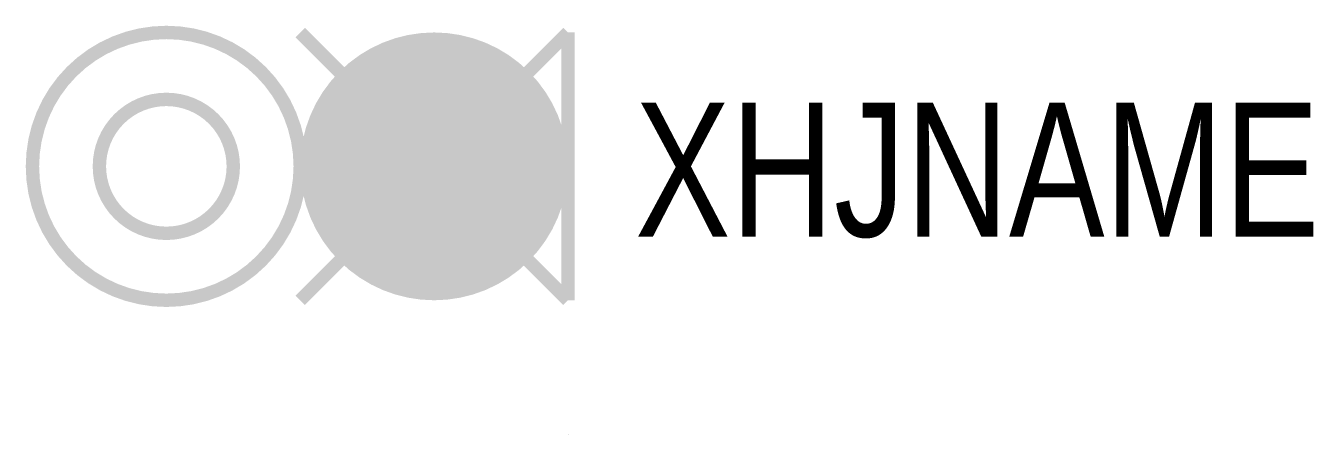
# Model space of a CAD drawing. Header units: millimetres. Extents: x -8.1 to 11.1, y 0 to 6.1.
import ezdxf

# ---------------------------------------------------------------- set-up
doc = ezdxf.new("R2010")
doc.units = ezdxf.units.MM
doc.header["$MEASUREMENT"] = 0

msp = doc.modelspace()

# ---------------------------------------------------------------- linework, layer by layer
msp.add_line((0, 0.001), (0, -0.001))
at = {"color": 7, "const_width": 0.2}
for points in [[(-4, 4, -1), (-8, 4, -1)], [(-5, 4, -1), (-7, 4, -1)]]:
    msp.add_lwpolyline(points, format="xyb", close=True, dxfattribs=at)
at = {"color": 1, "const_width": 0.2}
for points in [[(0, 6), (-4, 2)], [(0, 2), (-4, 6)]]:
    msp.add_lwpolyline(points, dxfattribs=at)
at = {"color": 1, "const_width": 2}
msp.add_lwpolyline([(-1, 4, -1), (-3, 4, -1)], format="xyb", close=True, dxfattribs=at)
at = {"color": 7, "const_width": 0.2}
msp.add_lwpolyline([(0, 2), (0, 6)], dxfattribs=at)

# ---------------------------------------------------------------- texts
at = {"width": 0.8}
msp.add_attdef('XHJNAME', (1, 2.951), 'D1', height=2, dxfattribs=at)

doc.saveas('drawing.dxf')
